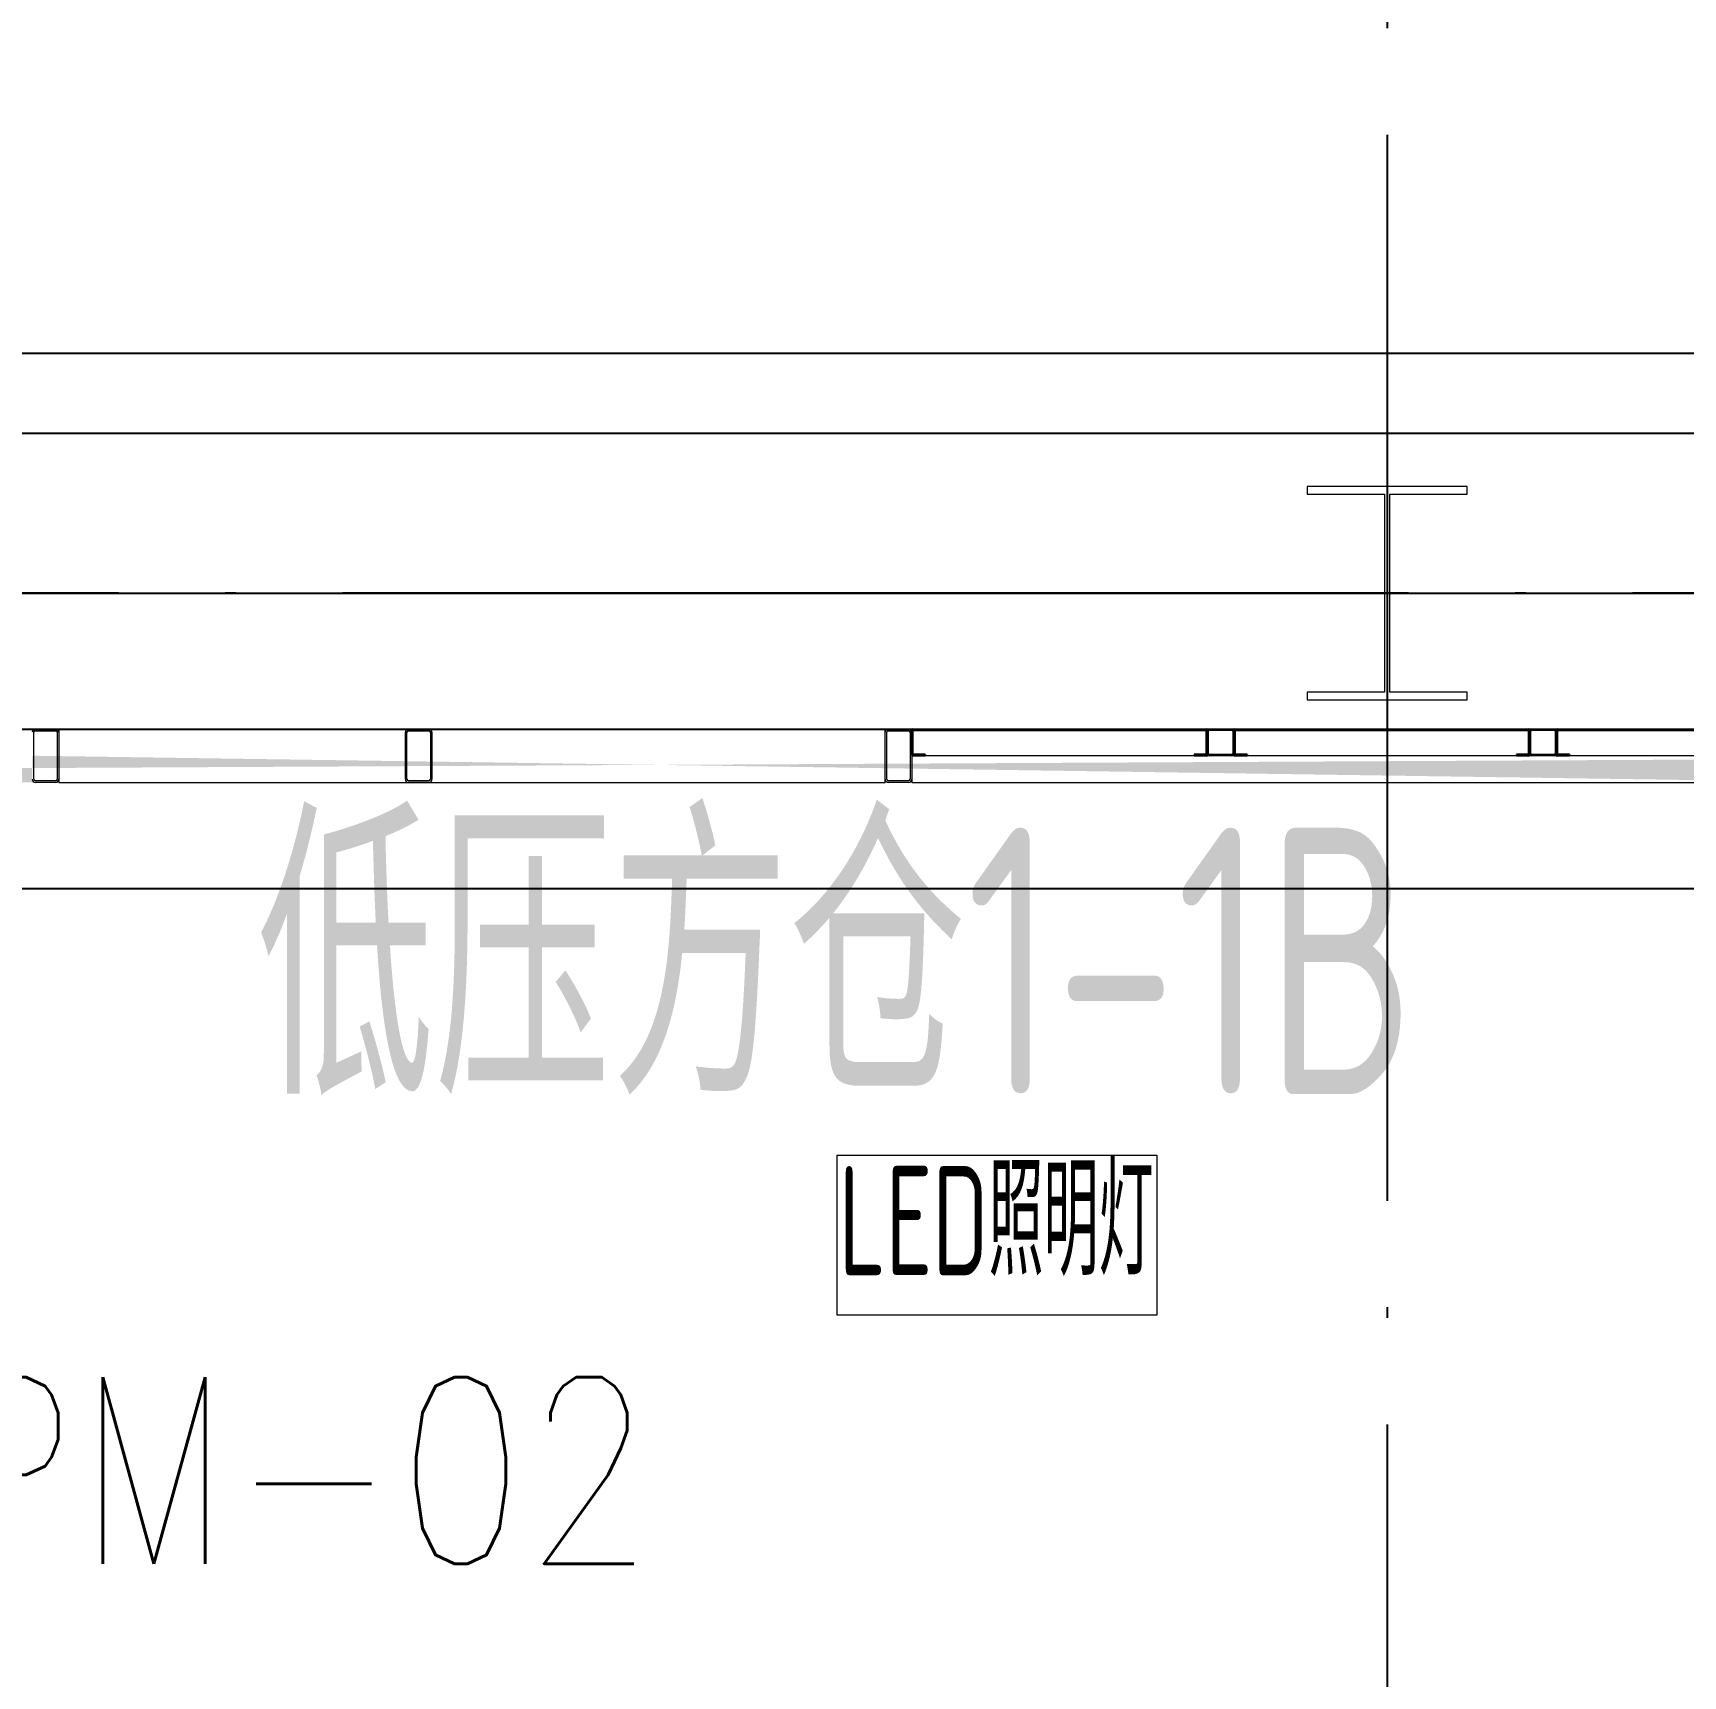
# Model space of a CAD drawing. Extents: x 758840 to 1108724, y -102573 to 143521.
# Drawn here: x 820393 to 823488, y 71906 to 74989 of the extents above; entities that cross this region are included whole.
import ezdxf
from ezdxf.enums import TextEntityAlignment as Align

# ---------------------------------------------------------------- set-up
doc = ezdxf.new("R2010")
doc.units = 0
doc.header["$LTSCALE"] = 1000
doc.header["$MEASUREMENT"] = 0
doc.linetypes.add('DOTE', pattern=[2.42, 2, -0.2, 0.02, -0.2])
for name, color, linetype in [('01-房间正式编号', 1, 'Continuous'), ('01装修-房间名称', 7, 'Continuous'), ('02电气-设备', 255, 'Continuous'), ('02电气-设备基础', 252, 'Continuous'), ('DOTE', 8, 'DOTE'), ('hdt-101供电设计', 6, 'Continuous'), ('WALL-MOVE', 6, 'Continuous')]:
    doc.layers.add(name, color=color, linetype=linetype)
doc.layers.add('细实线', color=3, linetype='Continuous', lineweight=5)
doc.layers.add('钢柱', color=51, linetype='Continuous', lineweight=13)
doc.styles.add('Huarun_ziti', font='gbenor.shx', dxfattribs={"width": 0.7, "bigfont": 'gbcbig.shx'})
doc.styles.add('平面图B$0$HZ', font='romans.shx', dxfattribs={"width": 0.8, "bigfont": 'gbcbig.shx'})
doc.styles.add('设计说明', font='tssdeng.shx', dxfattribs={"width": 0.7, "bigfont": 'tssdchn.shx'})

# ---------------------------------------------------------------- blocks, each defined once
blk = doc.blocks.new('BD4-PAL0101-LVPM-02')
at = {"ltscale": 5}
h = blk.add_hatch(dxfattribs=at)
h.set_pattern_fill('隔热材料01', color=8, scale=80, angle=45)
h.set_pattern_definition([(315, (-6392441.697, 4851832.686), (28.28427125, 28.28427125), [4.0142, -35.9858]), (315, (-6392462.887, 4851811.496), (28.28427125, 28.28427125), [4.0142, -35.9858]), (135, (-6392429.262, 4851806.734), (-28.28427125, -28.28427125), [4.0142, -35.9858]), (135, (-6392436.936, 4851799.06), (-28.28427125, -28.28427125), [4.0142, -35.9858]), (225, (-6392414.405, 4851812.5), (28.28427125, -28.28427125), [40.0194, 0.0194]), (180, (-6392423.72, 4851806.025), (-28.2842, 28.2842), [3.4144, -53.1542]), (161.56505, (-6392398.85, 4851834.31), (-28.284169758, 28.28429741), [2.244, -87.1988]), (161.56505, (-6392427.134, 4851806.025), (-28.284169758, 28.28429741), [2.244, -87.1988]), (198.43495, (-6392391.177, 4851835.73), (-28.28429741, 28.28416976), [4.488, -84.9548]), (198.43495, (-6392419.46, 4851807.444), (-28.28429741, 28.28416976), [4.488, -84.9548]), (108.43495, (-6392403.817, 4851837.857), (-28.28429741, 28.284169758), [21.3712, -68.0716]), (108.43495, (-6392432.101, 4851809.573), (-28.28429741, 28.284169758), [21.3712, -68.0716]), (161.56505, (-6392413.413, 4851860.97), (-28.284169758, 28.28429741), [2.244, -87.1988]), (161.56505, (-6392441.697, 4851832.686), (-28.284169758, 28.28429741), [2.244, -87.1988]), (180, (-6392443.826, 4851833.395), (-28.2842, 28.2842), [3.4144, -53.1542]), (198.43495, (-6392418.956, 4851861.68), (-28.28429741, 28.28416976), [4.488, -84.9548]), (198.43495, (-6392447.24, 4851833.395), (-28.28429741, 28.28416976), [4.488, -84.9548]), (90, (-6392463.597, 4851813.625), (-28.2842, 28.2842), [3.4144, -53.1542]), (108.43495, (-6392434.603, 4851839.78), (-28.28429741, 28.284169758), [2.244, -87.1988]), (108.43495, (-6392462.887, 4851811.496), (-28.28429741, 28.284169758), [2.244, -87.1988]), (71.56505, (-6392435.313, 4851845.323), (-28.28416976, 28.28429741), [4.488, -84.9548]), (71.56505, (-6392463.597, 4851817.04), (-28.28416976, 28.28429741), [4.488, -84.9548]), (161.56505, (-6392411.49, 4851830.184), (-28.284169758, 28.28429741), [21.3712, -68.0716]), (161.56505, (-6392439.774, 4851801.9), (-28.284169758, 28.28429741), [21.3712, -68.0716]), (90, (-6392436.226, 4851793.518), (-28.2842, 28.2842), [3.4144, -53.1542]), (108.43495, (-6392407.942, 4851825.216), (-28.28429741, 28.284169758), [2.244, -87.1988]), (108.43495, (-6392436.226, 4851796.932), (-28.28429741, 28.284169758), [2.244, -87.1988]), (71.56505, (-6392409.36, 4851817.544), (-28.28416976, 28.28429741), [4.488, -84.9548]), (71.56505, (-6392437.646, 4851789.26), (-28.28416976, 28.28429741), [4.488, -84.9548])])
edge = h.paths.add_edge_path()
edge.add_line((1945353.1, 716073.1), (1945353.1, 716023.1))
edge.add_line((1945343.1, 716023.1), (1945343.1, 716073.1))
edge.add_line((1945123.1, 716073.1), (1944307.1, 716073.1))
edge.add_line((1944307.1, 716023.1), (1945123.1, 716023.1))
edge.add_line((1944207.1, 716073.1), (1942443.1, 716073.1))
edge.add_line((1942443.1, 716023.1), (1944207.1, 716023.1))
edge.add_line((1940793.1, 716073.1), (1935597.1, 716073.1))
edge.add_line((1935597.1, 716023.1), (1940793.1, 716023.1))
edge.add_line((1935497.1, 716073.1), (1931947.1, 716073.1))
edge.add_line((1931947.1, 716023.1), (1935497.1, 716023.1))
edge = h.paths.add_edge_path(flags=17)
edge.add_line((1935597.1, 716073.1), (1935597.1, 716023.1))
edge.add_line((1935497.1, 716023.1), (1935497.1, 716073.1))
edge.add_line((1940793.1, 716023.1), (1940793.1, 716073.1))
edge.add_line((1942443.1, 716073.1), (1942443.1, 716023.1))
edge.add_line((1945123.1, 716023.1), (1945123.1, 716073.1))
edge.add_line((1931947.1, 716073.1), (1931947.1, 716023.1))
at = {"lineweight": 15}
for p, q in [((1942393.1, 716123.1, 0), (1940843.1, 716123.1, 0)), ((1940843.1, 716123.1, 0), (1940843.1, 716023.1, 0)), ((1942393.1, 716023.1, 0), (1942393.1, 716123.1, 0)), ((1944207.1, 716073.1, 0), (1942443.1, 716073.1, 0)), ((1942443.1, 716073.1, 0), (1942443.1, 716023.1, 0)), ((1940843.1, 716023.1, 0), (1942393.1, 716023.1, 0)), ((1942443.1, 716023.1, 0), (1944207.1, 716023.1, 0))]:
    blk.add_line(p, q, dxfattribs=at)
at = {"linetype": 'Continuous', "lineweight": 25}
for p, q in [((1942443.1, 716120.9, 0), (1942443.1, 716075.3, 0)), ((1942443.1, 716075.3, 0), (1942443.1, 716120.9, 0)), ((1942445.1, 716075.3, 0), (1942445.1, 716120.9, 0)), ((1942445.3, 716123.1, 0), (1942995.5, 716123.1, 0)), ((1942445.3, 716121.1, 0), (1942995.5, 716121.1, 0)), ((1942995.7, 716120.9, 0), (1942995.7, 716075.3, 0)), ((1942997.7, 716120.9, 0), (1942997.7, 716075.3, 0)), ((1943047.7, 716120.9, 0), (1943047.7, 716075.3, 0)), ((1943047.7, 716075.3, 0), (1943047.7, 716120.9, 0)), ((1943049.7, 716075.3, 0), (1943049.7, 716120.9, 0)), ((1943049.9, 716123.1, 0), (1943600.2, 716123.1, 0)), ((1943049.9, 716121.1, 0), (1943600.2, 716121.1, 0)), ((1943600.4, 716120.9, 0), (1943600.4, 716075.3, 0)), ((1943602.4, 716120.9, 0), (1943602.4, 716075.3, 0)), ((1943652.4, 716120.9, 0), (1943652.4, 716075.3, 0)), ((1943652.4, 716075.3, 0), (1943652.4, 716120.9, 0)), ((1943654.4, 716075.3, 0), (1943654.4, 716120.9, 0)), ((1943654.6, 716123.1, 0), (1944204.9, 716123.1, 0)), ((1943654.6, 716121.1, 0), (1944204.9, 716121.1, 0)), ((1942468.1, 716075.1, 0), (1942445.3, 716075.1, 0)), ((1942468.1, 716073.1, 0), (1942445.3, 716073.1, 0)), ((1942468.1, 716075.1, 0), (1942468.1, 716073.1, 0)), ((1942995.5, 716075.1, 0), (1942972.7, 716075.1, 0)), ((1942972.7, 716075.1, 0), (1942972.7, 716073.1, 0)), ((1942995.5, 716073.1, 0), (1942972.7, 716073.1, 0)), ((1943072.7, 716075.1, 0), (1943049.9, 716075.1, 0)), ((1943072.7, 716073.1, 0), (1943049.9, 716073.1, 0)), ((1943072.7, 716075.1, 0), (1943072.7, 716073.1, 0)), ((1943600.2, 716075.1, 0), (1943577.4, 716075.1, 0)), ((1943577.4, 716075.1, 0), (1943577.4, 716073.1, 0)), ((1943600.2, 716073.1, 0), (1943577.4, 716073.1, 0)), ((1943677.4, 716075.1, 0), (1943654.6, 716075.1, 0)), ((1943677.4, 716073.1, 0), (1943654.6, 716073.1, 0)), ((1943677.4, 716075.1, 0), (1943677.4, 716073.1, 0))]:
    blk.add_line(p, q, dxfattribs=at)
for centre, radius, start, end in [((1942445.3, 716120.9, 0), 2.2, 90, 180), ((1942445.3, 716120.9, 0), 0.2, 90, 180), ((1942995.5, 716120.9, 0), 2.2, 0, 90), ((1942995.5, 716120.9, 0), 0.2, 0, 90), ((1943049.9, 716120.9, 0), 2.2, 90, 180), ((1943049.9, 716120.9, 0), 0.2, 90, 180), ((1943600.2, 716120.9, 0), 2.2, 0, 90), ((1943600.2, 716120.9, 0), 0.2, 0, 90), ((1943654.6, 716120.9, 0), 2.2, 90, 180), ((1943654.6, 716120.9, 0), 0.2, 90, 180), ((1942445.3, 716075.3, 0), 2.2, 180, 270), ((1942445.3, 716075.3, 0), 0.2, 180, 270), ((1942995.5, 716075.3, 0), 0.2, 270, 0), ((1942995.5, 716075.3, 0), 2.2, 270, 0), ((1943049.9, 716075.3, 0), 2.2, 180, 270), ((1943049.9, 716075.3, 0), 0.2, 180, 270), ((1943600.2, 716075.3, 0), 0.2, 270, 0), ((1943600.2, 716075.3, 0), 2.2, 270, 0), ((1943654.6, 716075.3, 0), 2.2, 180, 270), ((1943654.6, 716075.3, 0), 0.2, 180, 270)]:
    blk.add_arc(centre, radius, start, end, dxfattribs=at)
at = {"layer": 'hdt-101供电设计', "lineweight": 15}
for p, q in [((1942303.1, 715023.6, 0), (1942303.1, 715323.6, 0)), ((1942303.1, 715323.6, 0), (1942903.1, 715323.6, 0)), ((1942903.1, 715323.6, 0), (1942903.1, 715023.6, 0)), ((1942903.1, 715023.6, 0), (1942303.1, 715023.6, 0))]:
    blk.add_line(p, q, dxfattribs=at)
at = {"layer": '细实线', "lineweight": 15}
for p, q in [((1940796.1, 716029.1, 0), (1940796.1, 716117.1, 0)), ((1940799.1, 716123.1, 0), (1940837.1, 716123.1, 0)), ((1940799.1, 716120.1, 0), (1940837.1, 716120.1, 0)), ((1940840.1, 716117.1, 0), (1940840.1, 716029.1, 0)), ((1940843.1, 716117.1, 0), (1940843.1, 716029.1, 0)), ((1941493.1, 716029.1, 0), (1941493.1, 716117.1, 0)), ((1941496.1, 716029.1, 0), (1941496.1, 716117.1, 0)), ((1941499.1, 716123.1, 0), (1941537.1, 716123.1, 0)), ((1941499.1, 716120.1, 0), (1941537.1, 716120.1, 0)), ((1941540.1, 716117.1, 0), (1941540.1, 716029.1, 0)), ((1941543.1, 716117.1, 0), (1941543.1, 716029.1, 0)), ((1942393.1, 716029.1, 0), (1942393.1, 716117.1, 0)), ((1942396.1, 716029.1, 0), (1942396.1, 716117.1, 0)), ((1942399.1, 716123.1, 0), (1942437.1, 716123.1, 0)), ((1942399.1, 716120.1, 0), (1942437.1, 716120.1, 0)), ((1942440.1, 716117.1, 0), (1942440.1, 716029.1, 0)), ((1942443.1, 716117.1, 0), (1942443.1, 716029.1, 0)), ((1942997.7, 716077.1, 0), (1942997.7, 716119.1, 0)), ((1942999.7, 716077.1, 0), (1942999.7, 716119.1, 0)), ((1943001.7, 716123.1, 0), (1943043.7, 716123.1, 0)), ((1943001.7, 716121.1, 0), (1943043.7, 716121.1, 0)), ((1943045.7, 716119.1, 0), (1943045.7, 716077.1, 0)), ((1943047.7, 716119.1, 0), (1943047.7, 716077.1, 0)), ((1943602.4, 716077.1, 0), (1943602.4, 716119.1, 0)), ((1943604.4, 716077.1, 0), (1943604.4, 716119.1, 0)), ((1943606.4, 716123.1, 0), (1943648.4, 716123.1, 0)), ((1943606.4, 716121.1, 0), (1943648.4, 716121.1, 0)), ((1943650.4, 716119.1, 0), (1943650.4, 716077.1, 0)), ((1943652.4, 716119.1, 0), (1943652.4, 716077.1, 0)), ((1943043.7, 716075.1, 0), (1943001.7, 716075.1, 0)), ((1943043.7, 716073.1, 0), (1943001.7, 716073.1, 0)), ((1943648.4, 716075.1, 0), (1943606.4, 716075.1, 0)), ((1943648.4, 716073.1, 0), (1943606.4, 716073.1, 0)), ((1940837.1, 716026.1, 0), (1940799.1, 716026.1, 0)), ((1940837.1, 716023.1, 0), (1940799.1, 716023.1, 0)), ((1941537.1, 716026.1, 0), (1941499.1, 716026.1, 0)), ((1941537.1, 716023.1, 0), (1941499.1, 716023.1, 0)), ((1942437.1, 716026.1, 0), (1942399.1, 716026.1, 0)), ((1942437.1, 716023.1, 0), (1942399.1, 716023.1, 0))]:
    blk.add_line(p, q, dxfattribs=at)
for centre, radius, start, end in [((1940799.1, 716117.1, 0), 6, 90, 180), ((1940799.1, 716117.1, 0), 3, 90, 180), ((1940837.1, 716117.1, 0), 6, 0, 90), ((1940837.1, 716117.1, 0), 3, 0, 90), ((1941499.1, 716117.1, 0), 6, 90, 180), ((1941499.1, 716117.1, 0), 3, 90, 180), ((1941537.1, 716117.1, 0), 6, 0, 90), ((1941537.1, 716117.1, 0), 3, 0, 90), ((1942399.1, 716117.1, 0), 6, 90, 180), ((1942399.1, 716117.1, 0), 3, 90, 180), ((1942437.1, 716117.1, 0), 6, 0, 90), ((1942437.1, 716117.1, 0), 3, 0, 90), ((1943001.7, 716119.1, 0), 4, 90, 180), ((1943001.7, 716119.1, 0), 2, 90, 180), ((1943043.7, 716119.1, 0), 4, 0, 90), ((1943043.7, 716119.1, 0), 2, 0, 90), ((1943606.4, 716119.1, 0), 4, 90, 180), ((1943606.4, 716119.1, 0), 2, 90, 180), ((1943648.4, 716119.1, 0), 4, 0, 90), ((1943648.4, 716119.1, 0), 2, 0, 90), ((1943001.7, 716077.1, 0), 4, 180, 270), ((1943001.7, 716077.1, 0), 2, 180, 270), ((1943043.7, 716077.1, 0), 2, 270, 0), ((1943043.7, 716077.1, 0), 4, 270, 0), ((1943606.4, 716077.1, 0), 4, 180, 270), ((1943606.4, 716077.1, 0), 2, 180, 270), ((1943648.4, 716077.1, 0), 2, 270, 0), ((1943648.4, 716077.1, 0), 4, 270, 0), ((1940799.1, 716029.1, 0), 6, 180, 270), ((1940799.1, 716029.1, 0), 3, 180, 270), ((1940837.1, 716029.1, 0), 6, 270, 0), ((1940837.1, 716029.1, 0), 3, 270, 0), ((1941499.1, 716029.1, 0), 6, 180, 270), ((1941499.1, 716029.1, 0), 3, 180, 270), ((1941537.1, 716029.1, 0), 6, 270, 0), ((1941537.1, 716029.1, 0), 3, 270, 0), ((1942399.1, 716029.1, 0), 6, 180, 270), ((1942399.1, 716029.1, 0), 3, 180, 270), ((1942437.1, 716029.1, 0), 6, 270, 0), ((1942437.1, 716029.1, 0), 3, 270, 0)]:
    blk.add_arc(centre, radius, start, end, dxfattribs=at)
at = {"layer": 'hdt-101供电设计', "lineweight": 15, "style": 'Huarun_ziti', "width": 0.7}
blk.add_text('LED照明灯', height=204.8, dxfattribs=at).set_placement((1942306.3, 715098.3, 0))

msp = doc.modelspace()

# ---------------------------------------------------------------- linework, layer by layer
at = {"layer": '02电气-设备基础'}
msp.add_lwpolyline([(845796.74, 73382.53), (792096.74, 73382.53), (792096.74, 73682.53), (845796.74, 73682.53)], close=True, dxfattribs=at)
at = {"layer": 'DOTE'}
for p, q in [((822933.02, 103837.52), (822933.02, 34437.52)), ((771533.02, 73937.52), (914933.02, 73937.52)), ((914933.02, 73937.52), (771533.02, 73937.52)), ((914933.02, 73937.52), (775066.25, 73937.52)), ((775066.25, 73937.52), (914933.02, 73937.52))]:
    msp.add_line(p, q, dxfattribs=at)
at = {"layer": 'WALL-MOVE'}
for p, q in [((825662.57, 74387.5), (818338.02, 74387.5)), ((818263.02, 74237.5), (825662.57, 74237.5))]:
    msp.add_line(p, q, dxfattribs=at)
at = {"layer": '钢柱'}
msp.add_lwpolyline([(822938.02, 74123.52), (823083.02, 74123.52), (823083.02, 74137.52), (822783.02, 74137.52), (822783.02, 74123.52), (822928.02, 74123.52), (822928.02, 73751.52), (822783.02, 73751.52), (822783.02, 73737.52), (823083.02, 73737.52), (823083.02, 73751.52), (822938.02, 73751.52), (822938.02, 74123.52)], dxfattribs=at)

# ---------------------------------------------------------------- block references
at = {"layer": '02电气-设备'}
msp.add_blockref('BD4-PAL0101-LVPM-02', (-1120402.03, -642440.57, 0), dxfattribs=at)

# ---------------------------------------------------------------- texts
at = {"layer": '01-房间正式编号', "color": 1, "style": '平面图B$0$HZ', "width": 0.8}
msp.add_text('BD4-PAL0101-LVPM-02', height=350, dxfattribs=at).set_placement((819179.44, 72116.41), align=Align.CENTER)
at = {"layer": '01装修-房间名称', "style": '设计说明', "width": 0.7}
msp.add_text('低压方仓1-1B', height=500, dxfattribs=at).set_placement((820813.12, 72997.53))

doc.saveas('drawing.dxf')
